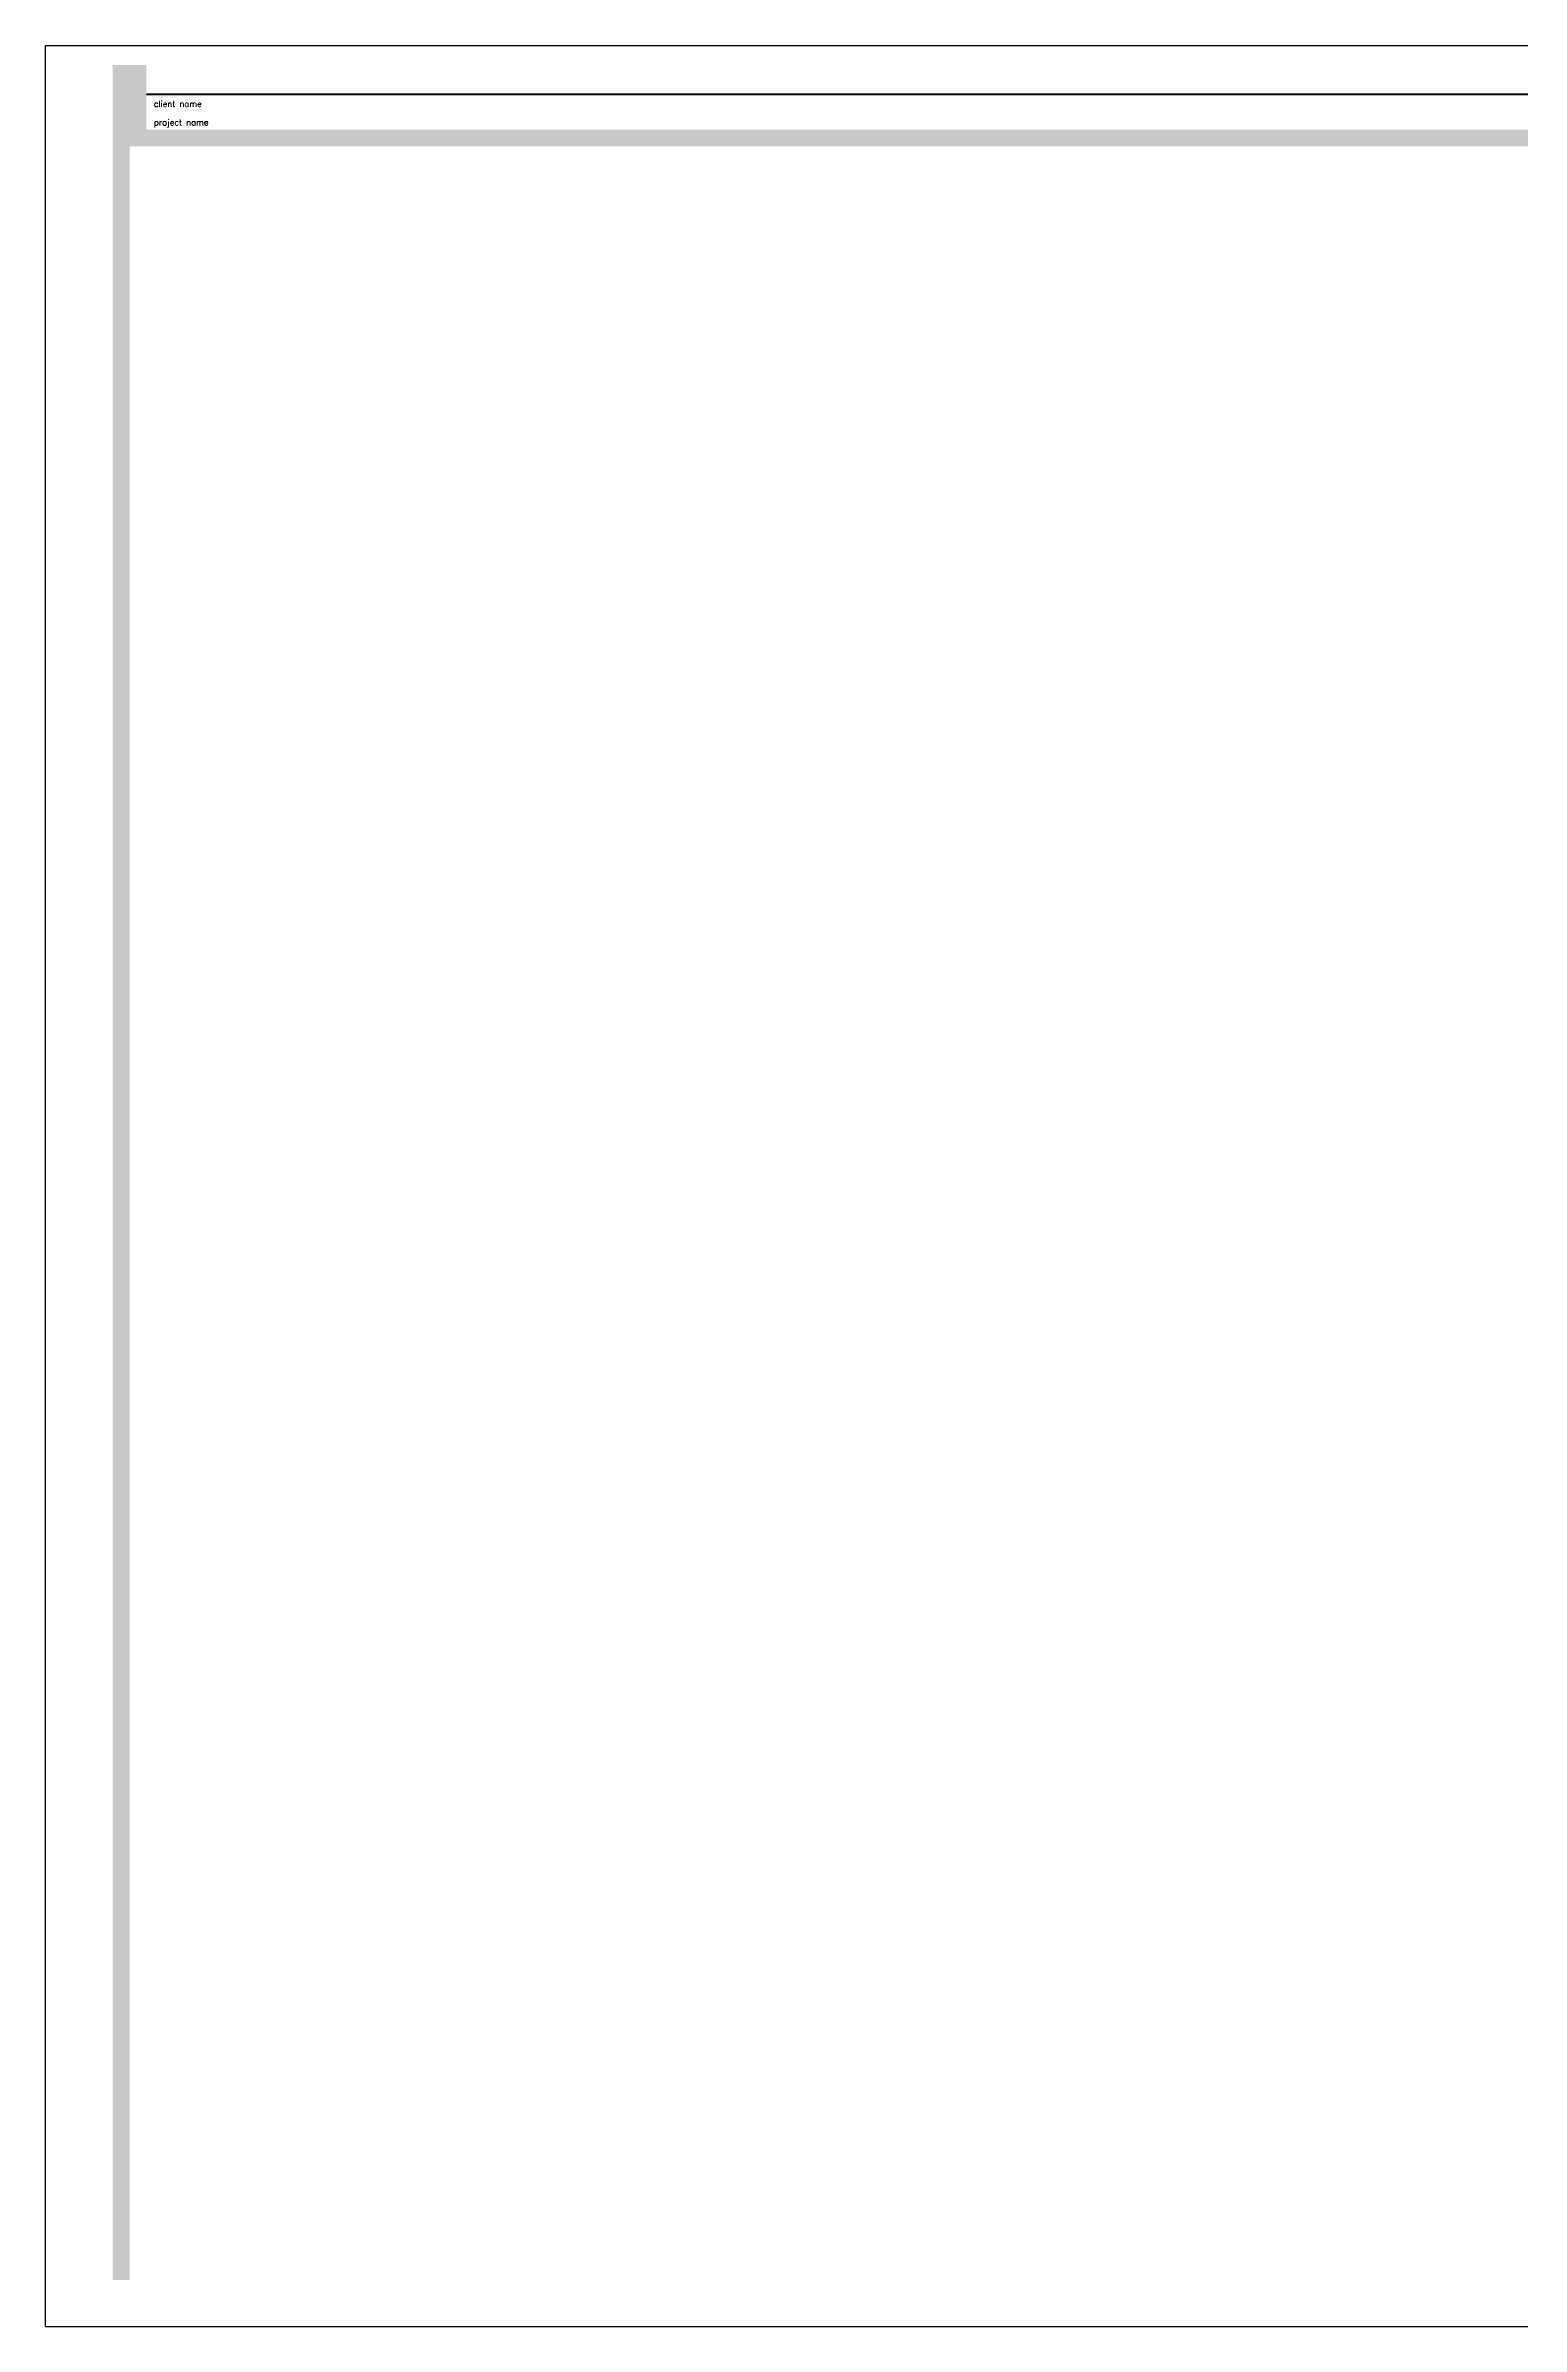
# Model space of a CAD drawing. Header units: inches. Extents: x -0.2 to 43.8, y -0.9 to 33.1.
# Drawn here: x -0.2 to 21.8, y -0.95 to 33.05 of the extents above; entities that cross this region are included whole.
import ezdxf
from ezdxf.enums import TextEntityAlignment as Align

# ---------------------------------------------------------------- set-up
doc = ezdxf.new("R2010")
doc.units = ezdxf.units.IN
doc.header["$MEASUREMENT"] = 0
doc.styles.get("Standard").update_dxf_attribs({"font": 'SIMPLEX.SHX'})

msp = doc.modelspace()

# ---------------------------------------------------------------- linework, layer by layer
at = {"const_width": 0.0312}
msp.add_lwpolyline([(39.646, 32.329), (1.298, 32.329)], dxfattribs=at)
at = {"color": 1}
for points in [[(0.798, 32.767), (1.298, 32.767), (0.798, 31.804), (1.298, 31.804)], [(0.798, 31.804), (0.798, -0.252), (1.049, 31.804), (1.049, -0.252)]]:
    msp.add_solid(points, dxfattribs=at)
msp.add_solid([(1.049, 31.804), (1.049, 31.554), (43.259, 31.804), (43.259, 31.554)])
at = {"layer": 'Defpoints'}
for p, q in [((-0.202, 33.055), (43.798, 33.055)), ((-0.202, -0.945), (-0.202, 33.055)), ((-0.202, -0.945), (43.798, -0.945))]:
    msp.add_line(p, q, dxfattribs=at)

# ---------------------------------------------------------------- texts
msp.add_text('client name', height=0.09).set_placement((1.412, 32.232), align=Align.TOP_LEFT)
msp.add_text('project name', height=0.09).set_placement((1.412, 31.866))

doc.saveas('drawing.dxf')
